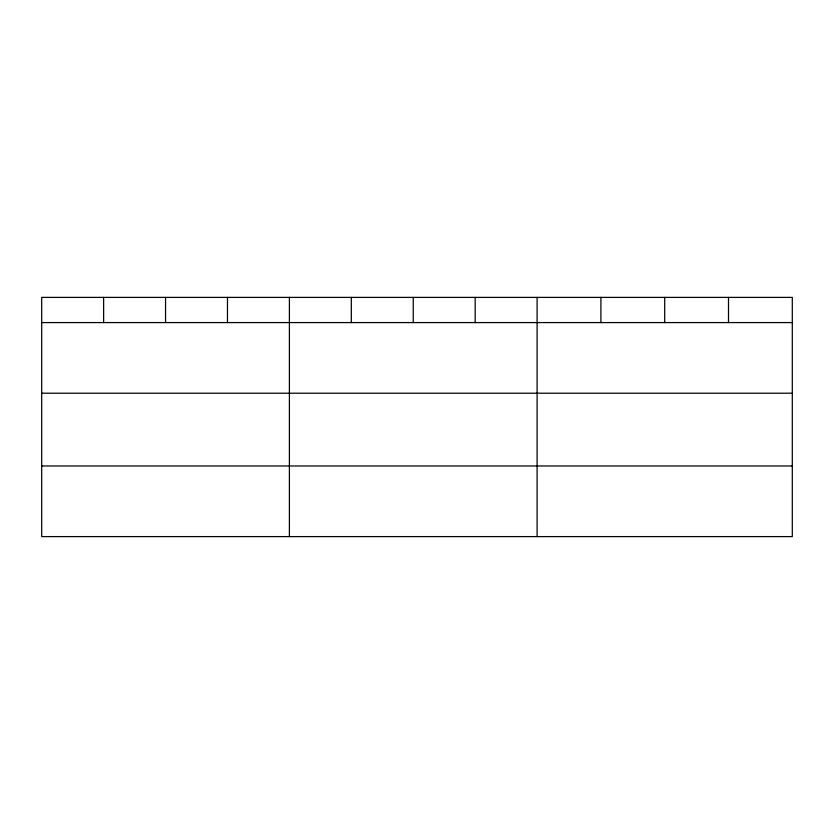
<?xml version="1.0" encoding="UTF-8"?>
<svg xmlns="http://www.w3.org/2000/svg" width="834" height="834" viewBox="0 0 834 834"><rect width="100%" height="100%" fill="white"/><g stroke="black" fill="none" stroke-linecap="round" stroke-linejoin="round"><path stroke-width="1.25" d="M792.3 393.21L792.3 297.394L41.7 297.394L41.7 536.606L792.3 536.606L792.3 393.21L41.7 393.21M41.7 322.581L792.3 322.581M41.7 465.977L792.3 465.977M728.499 297.394L728.499 322.581M664.698 297.394L664.698 322.581M600.897 297.394L600.897 322.581M537.096 297.394L537.096 536.606M475.171 297.394L475.171 322.581M413.247 297.394L413.247 322.581M351.322 297.394L351.322 322.581M289.398 297.394L289.398 536.606M227.473 297.394L227.473 322.581M165.549 297.394L165.549 322.581M103.624 297.394L103.624 322.581"/></g></svg>
